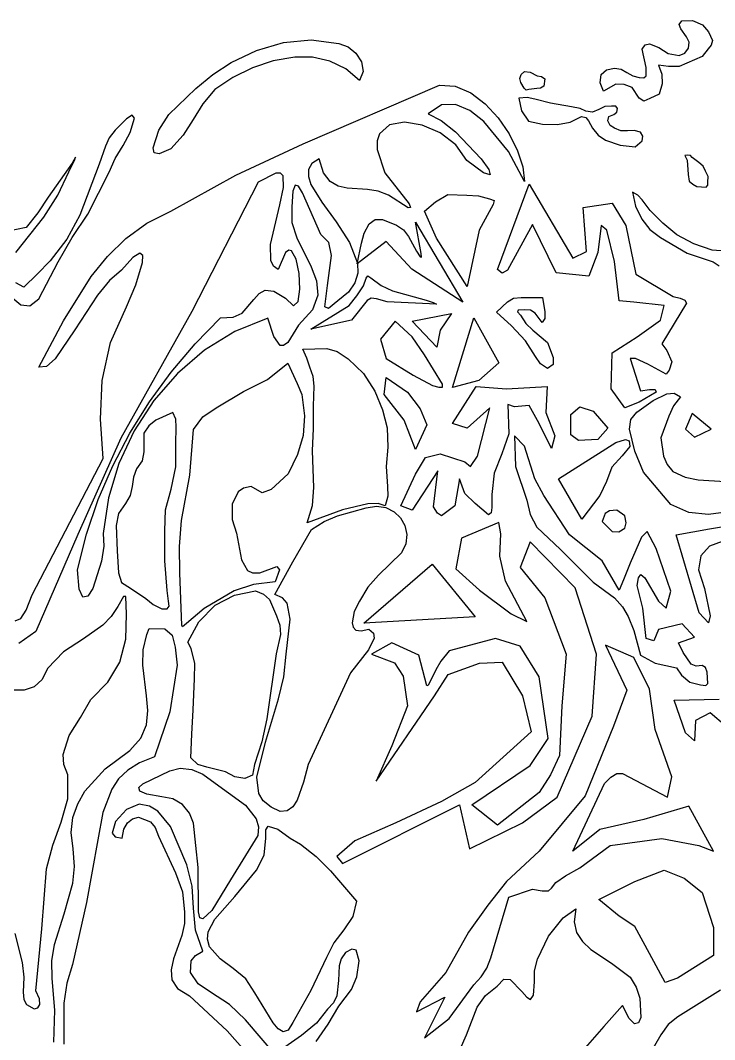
# Model space of a CAD drawing. Extents: x 0 to 159, y 0 to 205.
# Drawn here: x 81.4 to 122.2, y 43.5 to 103.4 of the extents above; entities that cross this region are included whole.
import ezdxf

# ---------------------------------------------------------------- set-up
doc = ezdxf.new("R2010")
doc.units = 0

msp = doc.modelspace()

# ---------------------------------------------------------------- linework, layer by layer
at = {"layer": 'Layer 1'}
for p, q in [((120.110449, 103.177451), (120.25603, 103.39041)), ((120.19863, 102.934967), (120.110449, 103.177451)), ((120.25603, 103.39041), (120.88902, 103.424653)), ((120.88902, 103.424653), (121.48004, 103.15747)), ((121.48004, 103.15747), (121.839946, 102.742924)), ((120.53897, 102.46181), (120.19863, 102.934967)), ((121.839946, 102.742924), (122.06768, 102.24533)), ((95.242814, 101.652185), (96.823023, 102.119501)), ((96.823023, 102.119501), (98.451632, 102.282897)), ((98.451632, 102.282897), (100.08023, 102.07385)), ((100.08023, 102.07385), (100.629986, 101.863802)), ((117.91991, 101.72711), (118.105468, 101.978124)), ((118.105468, 101.978124), (118.368349, 102.053641)), ((118.368349, 102.053641), (118.91734, 101.82521)), ((120.689359, 102.138866), (120.53897, 102.46181)), ((120.64592, 101.786746), (120.689359, 102.138866)), ((121.994917, 101.971418), (121.811096, 101.748585)), ((122.06768, 102.24533), (121.994917, 101.971418)), ((93.75942, 100.94947), (95.242814, 101.652185)), ((100.629986, 101.863802), (101.095964, 101.489301)), ((101.095964, 101.489301), (101.41251, 100.991967)), ((118.16139, 100.65182), (117.91991, 101.72711)), ((118.91734, 101.82521), (119.4603, 101.469234)), ((119.4603, 101.469234), (120.10979, 101.36498)), ((120.10979, 101.36498), (120.441711, 101.497951)), ((120.441711, 101.497951), (120.64592, 101.786746)), ((121.811096, 101.748585), (121.4485, 101.29243)), ((92.675175, 100.235791), (93.75942, 100.94947)), ((96.22595, 101.049942), (95.009814, 100.640729)), ((97.48951, 101.2705), (96.22595, 101.049942)), ((98.540581, 101.261687), (97.48951, 101.2705)), ((99.56563, 101.028108), (98.540581, 101.261687)), ((100.505742, 100.568475), (99.56563, 101.028108)), ((101.41251, 100.991967), (101.51397, 100.41342)), ((119.481003, 100.70606), (118.88855, 100.79526)), ((118.88855, 100.79526), (119.077544, 100.258209)), ((120.10554, 100.71706), (119.481003, 100.70606)), ((121.4485, 101.29243), (120.10554, 100.71706)), ((91.66899, 99.41142), (92.675175, 100.235791)), ((95.009814, 100.640729), (93.858498, 100.069018)), ((101.302, 99.8815), (100.505742, 100.568475)), ((101.51397, 100.41342), (101.302, 99.88149)), ((110.72827, 100.006345), (110.82083, 100.24276)), ((110.82083, 100.24276), (111, 100.422)), ((111, 100.422), (111.3363, 100.3787)), ((111.3363, 100.3787), (111.7537, 100.1672)), ((111.7537, 100.1672), (112.002071, 100.117297)), ((112.002071, 100.117297), (112.20443, 99.98488)), ((115.451559, 99.74615), (115.51308, 100.23325)), ((115.51308, 100.23325), (115.839566, 100.508194)), ((115.839566, 100.508194), (116.31009, 100.61048)), ((116.31009, 100.61048), (116.687867, 100.554914)), ((116.687867, 100.554914), (117.032498, 100.364749)), ((117.032498, 100.364749), (117.375212, 100.163406)), ((117.375212, 100.163406), (117.74724, 100.07431)), ((118.02017, 100.046629), (118.159939, 100.17216)), ((118.159939, 100.17216), (118.16139, 100.65182)), ((119.077544, 100.258209), (119.10153, 99.69073)), ((93.858498, 100.069018), (92.7894, 99.36097)), ((97.986986, 96.16629), (106.00229, 99.62269)), ((101.302, 99.88149), (101.302, 99.8815)), ((106.00229, 99.62269), (106.93657, 99.556253)), ((106.93657, 99.556253), (107.845275, 99.164903)), ((110.79783, 99.76276), (110.72827, 100.006345)), ((110.98699, 99.42927), (110.79783, 99.76276)), ((112.13623, 99.56605), (111.957937, 99.431955)), ((112.20443, 99.98488), (112.13623, 99.56605)), ((115.66, 99.2637), (115.451559, 99.74615)), ((116.38484, 99.66484), (115.66, 99.26367)), ((116.874163, 99.658497), (116.38484, 99.66484)), ((117.33929, 99.46926), (116.874163, 99.658497)), ((117.74724, 100.07431), (118.02017, 100.046629)), ((119.10153, 99.69073), (118.936084, 99.09499)), ((90.093053, 97.88463), (91.66899, 99.41142)), ((92.7894, 99.36097), (92.09085, 98.525823)), ((107.845275, 99.164903), (108.697088, 98.519269)), ((111.098805, 99.330245), (110.98699, 99.42927)), ((111.26747, 99.36817), (111.098805, 99.330245)), ((111.73013, 99.41357), (111.26747, 99.36817)), ((111.957937, 99.431955), (111.73013, 99.41357)), ((115.66, 99.26367), (115.66, 99.2637)), ((117.759704, 98.853909), (117.33929, 99.46926)), ((118.936084, 99.09499), (118.37736, 98.82565)), ((92.09085, 98.525823), (91.510226, 97.598441)), ((106.126372, 98.449567), (105.34922, 97.93522)), ((106.952683, 98.481876), (106.126372, 98.449567)), ((107.793579, 98.128501), (106.952683, 98.481876)), ((108.697088, 98.519269), (109.460695, 97.689978)), ((110.682, 98.8504), (110.82672, 98.113019)), ((110.68202, 98.8504), (110.682, 98.8504)), ((111.159372, 98.893263), (110.68202, 98.8504)), ((111.617631, 98.7837), (111.159372, 98.893263)), ((112.53999, 98.55236), (111.617631, 98.7837)), ((113.76276, 98.34931), (112.53999, 98.55236)), ((114.278397, 98.250107), (113.76276, 98.34931)), ((115.733005, 98.356747), (115.372251, 98.183845)), ((116.13028, 98.37088), (115.733005, 98.356747)), ((116.372769, 98.38157), (116.13028, 98.37088)), ((116.475201, 98.23548), (116.372769, 98.38157)), ((118.02699, 98.682889), (117.759704, 98.853909)), ((118.37736, 98.82565), (118.02699, 98.682889)), ((87.938434, 97.859101), (87.603074, 97.632127)), ((88.07354, 97.68037), (87.938434, 97.859101)), ((89.502575, 96.971436), (90.093053, 97.88463)), ((105.34922, 97.93522), (106.096735, 97.536184)), ((108.614485, 97.485797), (107.793579, 98.128501)), ((110.82672, 98.113019), (111.23709, 97.50169)), ((113.687846, 97.441068), (114.37001, 97.76277)), ((114.62026, 98.08756), (114.278397, 98.250107)), ((114.37001, 97.76277), (114.616025, 97.704387)), ((114.616025, 97.704387), (114.76491, 97.524835)), ((115.013007, 98.03363), (114.62026, 98.08756)), ((115.372251, 98.183845), (115.013007, 98.03363)), ((115.915473, 97.520592), (115.970305, 97.777178)), ((115.970305, 97.777178), (116.25559, 97.8872)), ((116.25559, 97.8872), (116.436501, 98.03617)), ((116.436501, 98.03617), (116.475201, 98.23548)), ((87.603074, 97.632127), (86.93403, 96.96503)), ((87.819095, 96.834503), (88.07354, 97.68037)), ((91.510226, 97.598441), (90.92182, 96.678052)), ((103.060939, 97.276502), (102.474064, 96.7545)), ((103.951125, 97.434398), (103.060939, 97.276502)), ((104.99811, 97.266357), (103.951125, 97.434398)), ((106.055381, 96.810551), (104.99811, 97.266357)), ((106.096735, 97.536184), (106.940529, 96.864213)), ((110.058037, 95.717822), (108.614485, 97.485797)), ((109.460695, 97.689978), (110.10478, 96.747656)), ((111.23709, 97.50169), (112.075535, 97.327699)), ((112.075535, 97.327699), (112.94371, 97.30187)), ((112.94371, 97.30187), (113.687846, 97.441068)), ((114.76491, 97.524835), (115.00714, 97.08629)), ((116.043899, 97.245306), (115.915473, 97.520592)), ((116.30839, 97.07918), (116.043899, 97.245306)), ((86.58618, 96.526124), (86.361592, 96.021635)), ((86.93403, 96.96503), (86.58618, 96.526124)), ((87.396563, 96.064539), (87.819095, 96.834503)), ((89.16876, 95.92908), (89.502575, 96.971436)), ((90.92182, 96.678052), (90.19992, 95.86388)), ((102.474064, 96.7545), (102.340152, 96.345031)), ((106.976429, 96.105149), (106.055381, 96.810551)), ((106.940529, 96.864213), (108.459066, 95.27915)), ((110.10478, 96.747656), (110.598028, 95.762933)), ((115.00714, 97.08629), (115.334223, 96.665746)), ((115.334223, 96.665746), (115.77148, 96.37253)), ((116.665155, 96.920939), (116.30839, 97.07918)), ((117.057195, 96.923596), (116.665155, 96.920939)), ((117.456247, 96.94658), (117.057195, 96.923596)), ((117.83405, 96.84932), (117.456247, 96.94658)), ((117.971459, 96.615462), (117.83405, 96.84932)), ((117.928578, 96.348896), (117.971459, 96.615462)), ((86.361592, 96.021635), (85.99929, 94.96319)), ((86.938491, 95.308973), (87.396563, 96.064539)), ((89.224262, 95.627984), (89.16876, 95.92908)), ((94.032848, 94.320351), (97.986986, 96.16629)), ((102.340152, 96.345031), (102.33701, 95.830223)), ((107.61474, 95.18832), (106.976429, 96.105149)), ((115.77148, 96.37253), (116.627293, 96.096206)), ((116.627293, 96.096206), (117.51654, 95.99605)), ((117.51654, 95.99605), (117.928578, 96.348896)), ((84.606919, 95.374088), (84.40222, 95.03015)), ((84.55955, 95.249231), (84.606919, 95.374088)), ((86.57743, 94.5063), (86.938491, 95.308973)), ((89.527676, 95.5714), (89.224262, 95.627984)), ((90.19992, 95.86388), (89.527676, 95.5714)), ((102.33701, 95.830223), (102.79629, 94.4655)), ((111.00675, 93.94879), (110.058037, 95.717822)), ((110.598028, 95.762933), (110.909123, 94.806435)), ((120.61592, 95.49065), (120.44766, 95.47655)), ((120.44766, 95.47655), (120.582, 95.2078)), ((120.780065, 95.482565), (120.61592, 95.49065)), ((120.87884, 95.36222), (120.780065, 95.482565)), ((121.26975, 95.07626), (120.87884, 95.36222)), ((84.40222, 95.03015), (82.99306, 93.02233)), ((84.20886, 94.51147), (84.55955, 95.249231)), ((85.99929, 94.96319), (84.860901, 91.960916)), ((98.501843, 94.999614), (98.305161, 94.646807)), ((98.92265, 95.28874), (98.501843, 94.999614)), ((99.194055, 94.464784), (98.92265, 95.28874)), ((108.597175, 94.465064), (107.61474, 95.18832)), ((108.459066, 95.27915), (108.904867, 94.654899)), ((110.909123, 94.806435), (111.00675, 93.94879)), ((120.582, 95.2078), (120.641, 94.357)), ((121.512036, 94.84959), (121.26975, 95.07626)), ((121.66139, 94.54873), (121.512036, 94.84959)), ((83.555326, 93.137604), (84.20886, 94.51147)), ((85.32632, 92.02617), (86.57743, 94.5063)), ((90.21289, 92.20187), (94.032848, 94.320351)), ((96.372079, 94.447604), (95.35173, 93.90627)), ((96.654245, 94.442396), (96.372079, 94.447604)), ((96.811962, 94.283851), (96.654245, 94.442396)), ((96.836719, 93.598494), (96.811962, 94.283851)), ((98.305161, 94.646807), (98.298568, 94.237304)), ((98.298568, 94.237304), (98.448027, 93.778088)), ((99.572679, 93.950386), (99.194055, 94.464784)), ((102.79629, 94.4655), (104.218039, 92.631264)), ((108.98906, 94.335397), (108.597175, 94.465064)), ((108.904867, 94.654899), (108.98906, 94.335397)), ((120.641, 94.357), (120.6848, 93.97529)), ((121.80557, 94.2483), (121.66139, 94.54873)), ((121.79367, 93.90249), (121.80557, 94.2483)), ((95.35173, 93.90627), (91.446101, 86.303049)), ((96.611695, 92.575016), (96.836719, 93.598494)), ((97.513573, 93.738164), (97.375781, 93.377267)), ((97.712607, 93.666485), (97.513573, 93.738164)), ((97.956007, 93.276991), (97.712607, 93.666485)), ((98.448027, 93.778088), (99.078956, 92.738446)), ((100.03907, 93.670301), (99.572679, 93.950386)), ((100.573776, 93.549288), (100.03907, 93.670301)), ((101.770333, 93.483503), (100.573776, 93.549288)), ((109.426, 88.7752), (111.27809, 93.80228)), ((111.27809, 93.80228), (113.85777, 89.43666)), ((120.6848, 93.97529), (120.90905, 93.8002)), ((120.90905, 93.8002), (121.15324, 93.66173)), ((121.15324, 93.66173), (121.68866, 93.62493)), ((121.68866, 93.62493), (121.785186, 93.735968)), ((121.785186, 93.735968), (121.79367, 93.90249)), ((82.99306, 93.02233), (82.38413, 92.112749)), ((82.73191, 91.85835), (83.555326, 93.137604)), ((97.375781, 93.377267), (97.31611, 92.46903)), ((99.03572, 90.83611), (97.956007, 93.276991)), ((102.393281, 93.388247), (101.770333, 93.483503)), ((103.00674, 93.15109), (102.393281, 93.388247)), ((104.167239, 92.392686), (103.00674, 93.15109)), ((105.782437, 92.75519), (106.50656, 93.19031)), ((106.50656, 93.19031), (107.619, 93.14631)), ((107.619, 93.14631), (108.292715, 93.098821)), ((108.292715, 93.098821), (108.9427, 92.9377)), ((108.9427, 92.9377), (109.221866, 92.83063)), ((117.359, 93.3248), (117.537563, 92.505306)), ((117.675068, 93.151382), (117.359, 93.3248)), ((117.359, 93.3248), (117.359, 93.3248)), ((117.929155, 92.868373), (117.675068, 93.151382)), ((96.073673, 90.247628), (96.611695, 92.575016)), ((97.31611, 92.46903), (97.32937, 91.537548)), ((99.078956, 92.738446), (99.925654, 91.583745)), ((104.303136, 92.412881), (104.167239, 92.392686)), ((104.218039, 92.631264), (104.303136, 92.412881)), ((105.12646, 92.21477), (105.782437, 92.75519)), ((109.17362, 92.60584), (108.34839, 91.08809)), ((109.221866, 92.83063), (109.17362, 92.60584)), ((114.45309, 92.41322), (116.17288, 92.6778)), ((114.65152, 89.83353), (114.45309, 92.41322)), ((116.17288, 92.6778), (116.96663, 91.35489)), ((117.537563, 92.505306), (117.91018, 91.73766)), ((118.39533, 92.25413), (117.929155, 92.868373)), ((81.09551, 89.78468), (82.73191, 91.85835)), ((82.38413, 92.112749), (81.70272, 91.24948)), ((84.860901, 91.960916), (84.095164, 90.555936)), ((84.391707, 90.663559), (85.32632, 92.02617)), ((88.795, 91.495931), (90.21289, 92.20187)), ((101.87279, 91.45459), (102.232455, 91.712935)), ((102.232455, 91.712935), (102.652531, 91.706655)), ((102.652531, 91.706655), (103.48853, 91.37699)), ((105.82598, 90.62493), (105.12646, 92.21477)), ((117.91018, 91.73766), (118.384469, 91.120265)), ((119.147357, 91.509486), (118.39533, 92.25413)), ((81.70272, 91.24948), (80.551627, 91.007289)), ((87.559066, 90.600865), (88.795, 91.495931)), ((97.32937, 91.537548), (97.611988, 90.646916)), ((99.925654, 91.583745), (100.71583, 90.369851)), ((101.585715, 90.91032), (101.87279, 91.45459)), ((103.48853, 91.37699), (103.896086, 91.104325)), ((103.896086, 91.104325), (104.177376, 90.716991)), ((104.92849, 89.7181), (104.59657, 91.55333)), ((104.59657, 91.55333), (107.37469, 86.85698)), ((111.47647, 91.42113), (110.01485, 88.72634)), ((112.86554, 88.57686), (111.47647, 91.42113)), ((115.51137, 91.35499), (115.31293, 89.76749)), ((115.8421, 91.0904), (115.51137, 91.35499)), ((116.96663, 91.35489), (117.56194, 88.51062)), ((118.384469, 91.120265), (119.00965, 90.66466)), ((119.97416, 90.80544), (119.147357, 91.509486)), ((84.095164, 90.555936), (83.11454, 89.28928)), ((83.58128, 89.22051), (84.391707, 90.663559)), ((86.477963, 89.548386), (87.559066, 90.600865)), ((97.611988, 90.646916), (98.467097, 88.941296)), ((99.498908, 90.356674), (99.03572, 90.83611)), ((101.415977, 90.318304), (101.585715, 90.91032)), ((104.177376, 90.716991), (104.64624, 89.85723)), ((107.64, 87.783), (105.82598, 90.62493)), ((108.34839, 91.08809), (107.64, 87.78303)), ((116.30512, 89.23832), (115.8421, 91.0904)), ((119.00965, 90.66466), (120.58343, 89.742)), ((120.973526, 90.27559), (119.97416, 90.80544)), ((96.091362, 89.310684), (96.073673, 90.247628)), ((97.137832, 89.918237), (96.947579, 89.767036)), ((97.309167, 89.882513), (97.137832, 89.918237)), ((99.645929, 89.60693), (99.498908, 90.356674)), ((100.71583, 90.369851), (101.177191, 89.152627)), ((102.87677, 90.42886), (101.157, 89.10594)), ((101.157, 89.1059), (101.415977, 90.318304)), ((104.38865, 88.79098), (102.87677, 90.42886)), ((122.04481, 89.90312), (120.973526, 90.27559)), ((85.524564, 88.370211), (86.477963, 89.548386)), ((87.977882, 89.475021), (87.29953, 88.74517)), ((88.379827, 89.727838), (87.977882, 89.475021)), ((88.551903, 89.599328), (88.379827, 89.727838)), ((88.54065, 89.185199), (88.551903, 89.599328)), ((96.244218, 88.979173), (96.091362, 89.310684)), ((96.947579, 89.767036), (96.52064, 88.76955)), ((97.584763, 89.384603), (97.309167, 89.882513)), ((97.753722, 88.541929), (97.584763, 89.384603)), ((99.429735, 87.832204), (99.645929, 89.60693)), ((104.64624, 89.85723), (104.864945, 89.525217)), ((104.864945, 89.525217), (104.946944, 89.502172)), ((104.946944, 89.502172), (104.92849, 89.7181)), ((113.85777, 89.43666), (114.65152, 89.83353)), ((115.31293, 89.76749), (114.78377, 88.37842)), ((120.58343, 89.742), (122.11303, 89.23462)), ((122.82853, 89.844956), (122.04481, 89.90312)), ((83.11454, 89.28928), (82.343035, 88.49653)), ((82.43736, 87.05519), (83.58128, 89.22051)), ((87.29953, 88.74517), (86.591901, 88.126512)), ((88.154311, 87.882912), (88.54065, 89.185199)), ((96.52064, 88.76955), (96.244218, 88.979173)), ((98.467097, 88.941296), (98.780489, 88.102858)), ((101.157, 89.10594), (101.157, 89.1059)), ((101.177191, 89.152627), (101.199475, 88.560225)), ((107.37469, 86.85698), (104.38865, 88.79098)), ((109.69707, 88.563935), (109.426, 88.77524)), ((109.426, 88.77524), (109.426, 88.7752)), ((110.01485, 88.72634), (109.69707, 88.563935)), ((116.5697, 86.92322), (116.30512, 89.23832)), ((122.11303, 89.23462), (122.462127, 88.997183)), ((82.343035, 88.49653), (81.5538, 87.73363)), ((83.892374, 85.763637), (85.524564, 88.370211)), ((86.591901, 88.126512), (85.894431, 87.25912)), ((97.795404, 87.623112), (97.753722, 88.541929)), ((101.199475, 88.560225), (101.037445, 87.987939)), ((101.542, 87.8121), (101.685912, 88.274504)), ((101.685912, 88.274504), (101.790591, 88.404169)), ((101.790591, 88.404169), (101.97603, 88.28327)), ((101.97603, 88.28327), (102.577399, 87.836129)), ((114.78377, 88.37842), (112.86554, 88.57686)), ((117.56194, 88.51062), (119.74475, 87.1877)), ((81.5538, 87.73363), (81.095773, 87.999855)), ((87.59312, 86.58664), (88.154311, 87.882912)), ((95.392012, 87.370538), (95.757853, 87.567449)), ((95.757853, 87.567449), (96.254504, 87.5083)), ((96.254504, 87.5083), (96.95036, 87.09603)), ((97.689166, 86.896775), (97.795404, 87.623112)), ((98.780489, 88.102858), (98.845038, 87.258366)), ((99.263679, 86.583316), (99.429735, 87.832204)), ((101.037445, 87.987939), (100.657066, 87.442753)), ((101.14994, 87.21751), (101.542, 87.8121)), ((102.577399, 87.836129), (103.23735, 87.51978)), ((103.23735, 87.51978), (105.21527, 86.98096)), ((107.64, 87.78303), (107.64, 87.783)), ((80.913232, 87.095956), (81.380157, 86.703836)), ((81.914999, 86.635831), (82.43736, 87.05519)), ((85.894431, 87.25912), (84.56729, 85.221241)), ((94.395392, 86.214047), (95.088585, 87.014628)), ((95.088585, 87.014628), (95.392012, 87.370538)), ((96.95036, 87.09603), (97.414366, 86.63154)), ((98.845038, 87.258366), (98.531195, 86.396095)), ((100.0243, 86.93165), (99.473371, 86.490869)), ((100.657066, 87.442753), (100.0243, 86.93165)), ((100.69446, 86.65856), (101.14994, 87.21751)), ((101.7528, 86.95623), (100.82675, 85.79867)), ((101.992743, 87.089831), (101.7528, 86.95623)), ((102.294432, 87.044636), (101.992743, 87.089831)), ((102.92446, 86.87703), (102.294432, 87.044636)), ((105.21527, 86.98096), (105.631597, 86.832977)), ((110.001324, 86.869029), (110.364379, 87.089946)), ((110.364379, 87.089946), (110.80308, 87.1216)), ((110.80308, 87.1216), (112.07198, 87.1216)), ((112.07198, 87.1216), (112.197495, 86.288844)), ((117.4296, 86.85702), (116.5697, 86.92322)), ((119.74475, 87.1877), (120.166431, 87.088481)), ((120.166431, 87.088481), (120.442384, 86.964456)), ((120.442384, 86.964456), (120.5385, 86.79082)), ((81.380157, 86.703836), (81.914999, 86.635831)), ((86.652329, 84.473195), (87.59312, 86.58664)), ((97.414366, 86.63154), (97.689166, 86.896775)), ((98.531195, 86.396095), (97.70941, 85.50432)), ((98.4455, 85.2695), (100.69446, 86.65856)), ((99.473371, 86.490869), (99.263679, 86.583316)), ((105.82855, 86.72902), (102.92446, 86.87703)), ((105.631597, 86.832977), (105.82855, 86.72902)), ((109.36, 86.2617), (110.001324, 86.869029)), ((110.626706, 86.380197), (110.594543, 86.289399)), ((111.02446, 86.39401), (110.626706, 86.380197)), ((111.367787, 86.377977), (111.02446, 86.39401)), ((111.63664, 86.198889), (111.367787, 86.377977)), ((119.21554, 86.65858), (117.4296, 86.85702)), ((119.0171, 85.79869), (119.21554, 86.65858)), ((120.5385, 86.79082), (119.0833, 84.40957)), ((82.44549, 83.03487), (83.892374, 85.763637)), ((91.446101, 86.303049), (87.2562, 78.85507)), ((91.627732, 84.396235), (93.13111, 85.94219)), ((93.13111, 85.94219), (93.868835, 85.963498)), ((93.868835, 85.963498), (94.395392, 86.214047)), ((95.91511, 85.91804), (93.97219, 85.129481)), ((96.270854, 84.843129), (95.91511, 85.91804)), ((100.82675, 85.79867), (98.4455, 85.26951)), ((103.406, 85.7325), (102.5461, 84.67417)), ((104.39818, 84.80642), (103.406, 85.7325)), ((104.399, 85.7325), (106.71411, 86.19552)), ((105.85421, 84.21114), (104.399, 85.7325)), ((106.71411, 86.19552), (106.05265, 85.20333)), ((106.78, 81.8299), (108.03677, 85.93094)), ((108.03677, 85.93094), (109.49198, 83.28511)), ((110.250766, 85.458404), (109.35987, 86.2617)), ((109.35987, 86.2617), (109.36, 86.2617)), ((110.594543, 86.289399), (110.7755, 86.08851)), ((110.7755, 86.08851), (111.088579, 85.60289)), ((112.04428, 85.64922), (111.63664, 86.198889)), ((112.210428, 85.896277), (112.04428, 85.64922)), ((112.197495, 86.288844), (112.210428, 85.896277)), ((117.62804, 84.8065), (119.0171, 85.79869)), ((84.56729, 85.221241), (83.392759, 83.517752)), ((93.97219, 85.129481), (92.188445, 84.032092)), ((97.70941, 85.50432), (97.078091, 84.485932)), ((98.4455, 85.26951), (98.4455, 85.2695)), ((106.05265, 85.20333), (105.85421, 84.21114)), ((111.06619, 84.58508), (110.250766, 85.458404)), ((111.088579, 85.60289), (111.49187, 85.206636)), ((111.49187, 85.206636), (112.36139, 84.48533)), ((96.628544, 84.315648), (96.270854, 84.843129)), ((102.5461, 84.67417), (102.87683, 83.54969)), ((105.12579, 83.74809), (104.39818, 84.80642)), ((111.653893, 83.66678), (111.06619, 84.58508)), ((116.17283, 83.88046), (117.62804, 84.8065)), ((86.170069, 82.255619), (86.652329, 84.473195)), ((90.231023, 82.742534), (91.627732, 84.396235)), ((92.188445, 84.032092), (90.588818, 82.666789)), ((96.836216, 84.304173), (96.628544, 84.315648)), ((97.078091, 84.485932), (96.836216, 84.304173)), ((97.9783, 84.086), (99.384223, 84.130117)), ((98.201334, 83.569609), (97.9783, 84.086)), ((97.9783, 84.086), (97.9783, 84.086)), ((99.384223, 84.130117), (99.990351, 83.959581)), ((99.990351, 83.959581), (100.6422, 83.52664)), ((112.36139, 84.48533), (112.684581, 83.599423)), ((119.0833, 84.40957), (119.380955, 84.004429)), ((119.380955, 84.004429), (119.67861, 83.35124)), ((83.392759, 83.517752), (82.886051, 83.068347)), ((98.37174, 83.03974), (98.201334, 83.569609)), ((100.6422, 83.52664), (101.541296, 82.656607)), ((102.87683, 83.54969), (104.46433, 82.5575)), ((106.18412, 82.02829), (105.12579, 83.74809)), ((111.944458, 83.222533), (111.653893, 83.66678)), ((112.684581, 83.599423), (112.695241, 83.182217)), ((116.10673, 81.76379), (116.17283, 83.88046)), ((117.534037, 83.544513), (117.23121, 83.54968)), ((117.23121, 83.54968), (117.82652, 81.63145)), ((118.264742, 83.210684), (117.534037, 83.544513)), ((119.67861, 83.35124), (119.513245, 82.863416)), ((82.886051, 83.068347), (82.44549, 83.03487)), ((88.952062, 80.990974), (90.231023, 82.742534)), ((95.889351, 82.29915), (97.0895, 83.27228)), ((97.0895, 83.27228), (97.64122, 82.07465)), ((98.577783, 82.489589), (98.37174, 83.03974)), ((109.49198, 83.28511), (108.31671, 82.24282)), ((112.36839, 82.95341), (111.944458, 83.222533)), ((112.695241, 83.182217), (112.36839, 82.95341)), ((119.34788, 82.62364), (118.264742, 83.210684)), ((119.513245, 82.863416), (119.34788, 82.62364)), ((86.059454, 79.974538), (86.170069, 82.255619)), ((90.588818, 82.666789), (89.198252, 81.074489)), ((94.48749, 81.59878), (95.889351, 82.29915)), ((98.64371, 81.913911), (98.577783, 82.489589)), ((101.541296, 82.656607), (102.207396, 81.617313)), ((102.74471, 81.43302), (102.877, 82.4252)), ((102.877, 82.4252), (104.13377, 81.56531)), ((104.46433, 82.5575), (105.58881, 81.96219)), ((108.31671, 82.24282), (106.78, 81.8299)), ((92.863131, 80.631174), (94.48749, 81.59878)), ((97.64122, 82.07465), (97.9024, 81.4199)), ((98.60386, 80.74408), (98.64371, 81.913911)), ((102.207396, 81.617313), (102.663551, 80.517054)), ((104.13377, 81.56531), (104.86138, 80.57312)), ((105.58881, 81.96219), (105.96088, 81.846429)), ((105.96088, 81.846429), (106.17482, 81.850549)), ((106.17482, 81.850549), (106.18412, 82.02829)), ((106.77971, 79.71325), (108.16877, 81.89606)), ((108.16877, 81.89606), (109.95471, 81.76377)), ((109.95471, 81.76377), (112.33596, 81.89606)), ((112.33596, 81.89606), (112.26986, 80.37471)), ((116.90048, 80.63931), (116.10673, 81.76379)), ((118.75257, 81.56535), (117.75211, 80.978306)), ((117.82652, 81.63145), (118.363956, 81.722405)), ((118.363956, 81.722405), (118.691587, 81.715184)), ((118.691587, 81.715184), (118.75257, 81.56535)), ((87.801926, 79.151441), (88.952062, 80.990974)), ((89.198252, 81.074489), (88.041691, 79.296107)), ((97.9024, 81.4199), (98.068164, 80.160452)), ((103.93534, 79.91166), (102.74471, 81.43302)), ((117.75211, 80.978306), (116.90048, 80.63931)), ((117.620379, 80.387587), (118.56703, 81.06435)), ((118.56703, 81.06435), (119.378107, 81.457361)), ((119.378107, 81.457361), (119.811646, 81.498945)), ((120.176, 81.2955), (119.775742, 80.758538)), ((119.811646, 81.498945), (120.17603, 81.2955)), ((120.17603, 81.2955), (120.176, 81.2955)), ((90.31828, 80.35658), (89.330779, 79.922758)), ((90.499425, 79.972962), (90.31828, 80.35658)), ((92.095736, 80.102545), (92.863131, 80.631174)), ((98.594786, 79.427226), (98.60386, 80.74408)), ((102.663551, 80.517054), (102.93281, 79.46413)), ((104.86138, 80.57312), (105.25825, 79.64708)), ((108.96252, 80.63929), (107.63961, 79.44867)), ((108.23492, 77.79502), (108.96252, 80.63929)), ((110.41778, 80.70548), (110.02091, 80.83777)), ((110.02091, 80.83777), (110.08701, 79.11798)), ((111.27768, 80.77158), (110.41778, 80.70548)), ((111.87299, 79.71325), (111.27768, 80.77158)), ((112.26986, 80.37471), (112.79903, 78.98565)), ((113.725, 80.2424), (114.25417, 80.70542)), ((114.25417, 80.70542), (115.04792, 80.44083)), ((115.04792, 80.44083), (115.90782, 79.44865)), ((117.270711, 79.958157), (117.620379, 80.387587)), ((119.775742, 80.758538), (119.505894, 80.14216)), ((86.2336, 77.67058), (86.059454, 79.974538)), ((89.330779, 79.922758), (88.909632, 79.582273)), ((90.512552, 79.499658), (90.499425, 79.972962)), ((91.53602, 79.36509), (92.095736, 80.102545)), ((98.068164, 80.160452), (97.979435, 79.01415)), ((104.59679, 78.19187), (103.93534, 79.91166)), ((113.725, 79.0518), (113.725, 80.2424)), ((117.18525, 79.38954), (117.270711, 79.958157)), ((119.505894, 80.14216), (119.03015, 78.87767)), ((120.869, 80.3085), (120.47213, 79.38246)), ((121.99348, 79.38246), (120.869, 80.3085)), ((86.791692, 77.23382), (87.801926, 79.151441)), ((88.041691, 79.296107), (87.144078, 77.372561)), ((88.61642, 79.15184), (88.615063, 78.044033)), ((88.909632, 79.582273), (88.61642, 79.15184)), ((90.4909, 78.52356), (90.512552, 79.499658)), ((91.328762, 76.673803), (91.53602, 79.36509)), ((98.54156, 78.11359), (98.594786, 79.427226)), ((102.93281, 79.46413), (102.975954, 78.33229)), ((105.25825, 79.64708), (104.59679, 78.19187)), ((107.63961, 79.44867), (106.77971, 79.71325)), ((110.08701, 79.11798), (109.681867, 77.935623)), ((112.60059, 78.25804), (111.87299, 79.71325)), ((115.90782, 79.44865), (115.3125, 78.78719)), ((117.498508, 78.090094), (117.18525, 79.38954)), ((120.47213, 79.38246), (121.00129, 78.91944)), ((121.00129, 78.91944), (121.99348, 79.38246)), ((87.2562, 78.85507), (84.72525, 73.182569)), ((90.493446, 77.168827), (90.4909, 78.52356)), ((97.979435, 79.01415), (97.655176, 77.903217)), ((110.418, 78.9856), (110.4841, 77.19966)), ((111.01326, 78.39019), (110.418, 78.9856)), ((112.79903, 78.98565), (112.60059, 78.25804)), ((112.998, 76.4721), (116.38342, 78.59313)), ((114.18802, 78.72109), (113.725, 79.0518)), ((115.3125, 78.78719), (114.18802, 78.72109)), ((116.38342, 78.59313), (116.954199, 78.778851)), ((116.954199, 78.778851), (117.161739, 78.692112)), ((117.161739, 78.692112), (117.20898, 78.36326)), ((119.03015, 78.87767), (119.186569, 77.804278)), ((88.615063, 78.044033), (88.525759, 77.520008)), ((98.611103, 75.962976), (98.54156, 78.11359)), ((102.975954, 78.33229), (102.86411, 77.19316)), ((105.19221, 77.72887), (106.05211, 77.92731)), ((106.05211, 77.92731), (107.50731, 77.46429)), ((109.681867, 77.935623), (109.22712, 76.80287)), ((111.60858, 76.47196), (111.01326, 78.39019)), ((117.20898, 78.36326), (116.75271, 77.81568)), ((118.01119, 76.85604), (117.498508, 78.090094)), ((82.04063, 69.63828), (86.2336, 77.67058)), ((87.144078, 77.372561), (86.530357, 75.344767)), ((88.525759, 77.520008), (88.19267, 77.0539)), ((97.655176, 77.903217), (97.11435, 76.74988)), ((104.5969, 76.73669), (105.19221, 77.72887)), ((107.50731, 77.46429), (107.83804, 77.19971)), ((107.83804, 77.19971), (108.23492, 77.79502)), ((116.75271, 77.81568), (116.15294, 77.15075)), ((119.186569, 77.804278), (119.398707, 77.307395)), ((85.932436, 75.247998), (86.791692, 77.23382)), ((88.19267, 77.0539), (88.002175, 76.556199)), ((90.23176, 75.85077), (90.493446, 77.168827)), ((97.11435, 76.74988), (96.111151, 75.837318)), ((102.86411, 77.19316), (102.94193, 76.017281)), ((103.737, 74.8846), (104.5969, 76.73669)), ((105.91982, 76.93516), (104.39847, 74.62006)), ((105.65524, 74.8185), (105.91982, 76.93516)), ((109.22712, 76.80287), (109.09482, 75.5461)), ((110.4841, 77.19966), (111.14556, 75.21528)), ((116.15294, 77.15075), (115.826785, 76.299297)), ((119.61528, 74.94728), (118.01119, 76.85604)), ((119.398707, 77.307395), (119.7412, 76.89683)), ((119.7412, 76.89683), (120.449279, 76.55433)), ((88.002175, 76.556199), (87.922586, 76.018479)), ((90.83673, 74.01721), (91.328762, 76.673803)), ((107.1766, 76.47214), (106.91201, 74.88464)), ((107.50732, 75.61225), (107.1766, 76.47214)), ((112.13774, 75.47978), (111.60858, 76.47196)), ((114.38706, 74.09087), (112.998, 76.4721)), ((112.998, 76.4721), (112.998, 76.4721)), ((115.826785, 76.299297), (115.43715, 75.47984)), ((120.449279, 76.55433), (121.218798, 76.396973)), ((121.218798, 76.396973), (122.80288, 76.31239)), ((87.922586, 76.018479), (87.813397, 75.491009)), ((89.887254, 74.648269), (90.23176, 75.85077)), ((94.157923, 75.701926), (93.813946, 74.974091)), ((94.486941, 75.923103), (94.157923, 75.701926)), ((94.93588, 76.00702), (94.486941, 75.923103)), ((95.573774, 75.645482), (94.93588, 76.00702)), ((96.111151, 75.837318), (95.573774, 75.645482)), ((98.538548, 74.898817), (98.611103, 75.962976)), ((102.94193, 76.017281), (102.969624, 75.449541)), ((108.102634, 75.008653), (107.50732, 75.61225)), ((109.09482, 75.5461), (109.094804, 74.777157)), ((85.235236, 73.203859), (85.932436, 75.247998)), ((86.530357, 75.344767), (86.22547, 73.25364)), ((87.5341, 75.02406), (87.123109, 74.421128)), ((87.813397, 75.491009), (87.5341, 75.02406)), ((93.813946, 74.974091), (93.812549, 74.076114)), ((101.801266, 75.001814), (100.295565, 74.646544)), ((102.407064, 75.021249), (101.801266, 75.001814)), ((102.81401, 74.87783), (102.407064, 75.021249)), ((102.969624, 75.449541), (102.81401, 74.87783)), ((108.89639, 74.35548), (108.102634, 75.008653)), ((111.14556, 75.21528), (111.343994, 74.371921)), ((113.6591, 73.16467), (112.13774, 75.47978)), ((115.43715, 75.47984), (114.38706, 74.09087)), ((120.66997, 74.476542), (119.61528, 74.94728)), ((87.123109, 74.421128), (86.980408, 73.714273)), ((89.85501, 73.39818), (89.887254, 74.648269)), ((98.22493, 73.87555), (98.538548, 74.898817)), ((100.295565, 74.646544), (98.22493, 73.87555)), ((100.016074, 74.29152), (101.70082, 74.76862)), ((101.70082, 74.76862), (102.305561, 74.865482)), ((102.305561, 74.865482), (102.857376, 74.776846)), ((102.857376, 74.776846), (103.333385, 74.534098)), ((103.333385, 74.534098), (103.710706, 74.168624)), ((104.39847, 74.62006), (103.737, 74.8846)), ((105.88675, 74.454694), (105.65524, 74.8185)), ((106.11826, 74.28933), (105.88675, 74.454694)), ((106.91201, 74.88464), (106.11826, 74.28933)), ((109.038993, 74.457797), (108.89639, 74.35548)), ((109.094804, 74.777157), (109.038993, 74.457797)), ((111.343994, 74.371921), (111.74087, 73.62778)), ((115.755974, 74.426959), (115.57711, 73.95854)), ((116.004738, 74.573793), (115.755974, 74.426959)), ((116.437, 74.62), (116.004738, 74.573793)), ((116.90002, 74.28927), (116.437, 74.62)), ((116.437, 74.62), (116.437, 74.62)), ((121.83935, 74.37758), (120.66997, 74.476542)), ((123.439806, 74.585238), (121.83935, 74.37758)), ((90.716272, 72.482124), (90.83673, 74.01721)), ((93.812549, 74.076114), (94.06233, 73.26059)), ((98.48837, 73.48964), (99.223338, 73.964718)), ((99.223338, 73.964718), (100.016074, 74.29152)), ((103.710706, 74.168624), (103.966459, 73.711811)), ((109.49177, 73.89245), (107.309, 72.9664)), ((109.62406, 73.23099), (109.49177, 73.89245)), ((115.57711, 73.95854), (116.17242, 73.36323)), ((116.996072, 73.885454), (116.90002, 74.28927)), ((116.90002, 73.56167), (116.996072, 73.885454)), ((121.898562, 73.534103), (123.984754, 73.869502)), ((84.72525, 73.182569), (82.2714, 67.49017)), ((84.71117, 71.11129), (85.235236, 73.203859)), ((86.22547, 73.25364), (86.255183, 72.50331)), ((86.980408, 73.714273), (87.05733, 72.23833)), ((89.849555, 71.642854), (89.85501, 73.39818)), ((94.06233, 73.26059), (94.368081, 71.697821)), ((97.373246, 71.593089), (98.48837, 73.48964)), ((103.966459, 73.711811), (104.077761, 73.195045)), ((104.077761, 73.195045), (104.021732, 72.649712)), ((109.55796, 71.90807), (109.62406, 73.23099)), ((111.74087, 73.62778), (113.12993, 72.30487)), ((115.57733, 71.64332), (113.6591, 73.16467)), ((116.17242, 73.36323), (116.559282, 73.354698)), ((116.559282, 73.354698), (116.90002, 73.56167)), ((118.22316, 73.36311), (117.89243, 73.03238)), ((118.75233, 72.37092), (118.22316, 73.36311)), ((119.93461, 73.17137), (121.898562, 73.534103)), ((121.291, 68.5877), (119.93461, 73.17137)), ((104.021732, 72.649712), (103.77549, 72.1072)), ((107.309, 72.9664), (106.97827, 71.18047)), ((111.34356, 72.76785), (110.74825, 71.24649)), ((113.9894, 70.05587), (111.34356, 72.76785)), ((117.89243, 73.03238), (117.23097, 71.51103)), ((122.627711, 72.788775), (121.882373, 72.506062)), ((86.255183, 72.50331), (86.136321, 71.62678)), ((87.05733, 72.23833), (87.134634, 70.940024)), ((90.728668, 70.936638), (90.716272, 72.482124)), ((103.77549, 72.1072), (102.414894, 70.80042)), ((113.12993, 72.30487), (115.04816, 70.38664)), ((119.61222, 69.85738), (118.75233, 72.37092)), ((121.376064, 71.944194), (121.238543, 71.110961)), ((121.882373, 72.506062), (121.376064, 71.944194)), ((86.136321, 71.62678), (85.624879, 70.023256)), ((89.9806, 69.89865), (89.849555, 71.642854)), ((94.368081, 71.697821), (94.709659, 71.077591)), ((96.3235, 69.6599), (97.373246, 71.593089)), ((101.549, 67.983), (105.57141, 71.44414)), ((105.57141, 71.44414), (108.09711, 68.35717)), ((109.88868, 70.45286), (109.55796, 71.90807)), ((116.56951, 69.92353), (115.57733, 71.64332)), ((117.23097, 71.51103), (116.8341, 70.51884)), ((84.818446, 69.972312), (84.71117, 71.11129)), ((87.134634, 70.940024), (87.308215, 70.369386)), ((90.84673, 67.8445), (90.728668, 70.936638)), ((94.709659, 71.077591), (95.014856, 70.928857)), ((95.014856, 70.928857), (95.44289, 70.93384)), ((95.44289, 70.93384), (96.433802, 71.31467)), ((96.601879, 71.113078), (96.345, 70.41303)), ((96.433802, 71.31467), (96.601879, 71.113078)), ((102.414894, 70.80042), (101.791627, 70.098676)), ((106.97827, 71.18047), (108.36733, 69.9237)), ((110.74825, 71.24649), (112.20346, 69.46056)), ((117.710515, 70.642861), (117.851073, 70.82993)), ((117.851073, 70.82993), (118.09087, 70.65113)), ((121.238543, 71.110961), (121.59957, 70.01415)), ((87.308215, 70.369386), (87.83275, 70.04299)), ((95.059051, 70.254038), (93.930167, 69.885763)), ((96.345, 70.41303), (95.059051, 70.254038)), ((111.14546, 68.07161), (109.88868, 70.45286)), ((115.04816, 70.38664), (116.30493, 69.4606)), ((116.8341, 70.51884), (116.56951, 69.92353)), ((117.62785, 70.18811), (117.710515, 70.642861)), ((117.95858, 68.86519), (117.62785, 70.18811)), ((118.09087, 70.65113), (118.88462, 69.26207)), ((81.702545, 68.746764), (82.04063, 69.63828)), ((85.035157, 69.499336), (84.818446, 69.972312)), ((85.318302, 69.560329), (85.035157, 69.499336)), ((85.624879, 70.023256), (85.318302, 69.560329)), ((87.411692, 69.537149), (87.09726, 68.95951)), ((87.560531, 69.539795), (87.411692, 69.537149)), ((87.58977, 68.50587), (87.560531, 69.539795)), ((87.83275, 70.04299), (88.735013, 69.424188)), ((90.069074, 69.28071), (89.9806, 69.89865)), ((93.930167, 69.885763), (92.171555, 68.847316)), ((92.80312, 69.02934), (93.941326, 69.616221)), ((93.941326, 69.616221), (95.18871, 69.88403)), ((95.18871, 69.88403), (95.663629, 69.68877)), ((95.663629, 69.68877), (96.006826, 69.372778)), ((96.77097, 69.473071), (96.3235, 69.6599)), ((96.3235, 69.6599), (96.3235, 69.6599)), ((101.791627, 70.098676), (101.30914, 69.27848)), ((108.36733, 69.9237), (110.21941, 68.53463)), ((115.24617, 66.15326), (113.9894, 70.05587)), ((119.34764, 68.86519), (119.61222, 69.85738)), ((121.59957, 70.01415), (121.931169, 68.415569)), ((87.09726, 68.95951), (86.701928, 68.360936)), ((88.735013, 69.424188), (89.168291, 69.071716)), ((89.168291, 69.071716), (89.66726, 68.8162)), ((89.9836, 68.8161), (90.108849, 68.982599)), ((90.108849, 68.982599), (90.069074, 69.28071)), ((91.860324, 68.05085), (92.80312, 69.02934)), ((96.006826, 69.372778), (96.42892, 68.41385)), ((97.047303, 69.145656), (96.77097, 69.473071)), ((97.220483, 68.20696), (97.047303, 69.145656)), ((101.30914, 69.27848), (100.990797, 68.661293)), ((112.20346, 69.46056), (113.46023, 66.15326)), ((116.30493, 69.4606), (116.76795, 68.93143)), ((116.76795, 68.93143), (117.09868, 68.360924)), ((118.88462, 69.26207), (119.34764, 68.86519)), ((81.373906, 68.255859), (81.702545, 68.746764)), ((86.701928, 68.360936), (86.212192, 67.866031)), ((87.567616, 67.032991), (87.58977, 68.50587)), ((89.66726, 68.8162), (89.9836, 68.8161)), ((92.171555, 68.847316), (91.125098, 67.949594)), ((96.42892, 68.41385), (96.624988, 67.865204)), ((100.990797, 68.661293), (100.861575, 68.002311)), ((108.09711, 68.35717), (101.549, 67.983)), ((110.21941, 68.53463), (111.14546, 68.07161)), ((117.09868, 68.360924), (117.42941, 67.54237)), ((118.15701, 67.07926), (117.95858, 68.86519)), ((121.837863, 67.989807), (121.291, 68.5877)), ((121.291, 68.5877), (121.291, 68.5877)), ((121.931169, 68.415569), (121.837863, 67.989807)), ((81.053457, 68.1123), (81.373906, 68.255859)), ((86.212192, 67.866031), (85.067609, 67.060911)), ((90.886407, 67.757224), (90.84673, 67.8445)), ((91.125098, 67.949594), (90.886407, 67.757224)), ((91.2129, 66.8515), (91.860324, 68.05085)), ((96.624988, 67.865204), (96.64737, 67.306418)), ((96.98639, 66.15936), (97.220483, 68.20696)), ((100.861575, 68.002311), (100.920672, 67.740273)), ((100.920672, 67.740273), (101.090395, 67.567536)), ((120.27368, 67.93915), (118.88462, 67.60842)), ((121.00128, 67.1454), (120.27368, 67.93915)), ((82.2714, 67.49017), (81.260654, 66.790289)), ((88.575441, 66.414901), (88.8003, 67.31966)), ((88.8003, 67.31966), (88.9216, 67.6666)), ((88.9216, 67.6666), (89.852921, 67.645414)), ((89.852921, 67.645414), (90.288005, 67.277759)), ((90.288005, 67.277759), (90.455909, 66.563857)), ((96.64737, 67.306418), (96.40262, 66.18037)), ((101.090395, 67.567536), (101.391859, 67.517352)), ((101.391859, 67.517352), (101.84618, 67.62297)), ((101.84618, 67.62297), (102.116392, 67.383416)), ((102.116392, 67.383416), (102.170309, 67.08939)), ((117.42941, 67.54237), (117.82628, 66.08716)), ((118.88462, 67.60842), (118.62003, 66.94696)), ((120.07524, 66.81467), (121.00128, 67.1454)), ((85.067609, 67.060911), (83.899713, 66.291523)), ((87.202245, 65.689004), (87.567616, 67.032991)), ((90.455909, 66.563857), (90.58569, 65.50393)), ((91.40346, 66.49123), (91.21289, 66.8515)), ((91.21289, 66.8515), (91.2129, 66.8515)), ((102.170309, 67.08939), (101.830819, 66.400535)), ((103.20763, 66.81472), (102.017, 66.1533)), ((104.79513, 66.08712), (103.20763, 66.81472)), ((109.29304, 67.07931), (106.58106, 66.3517)), ((110.74825, 66.61628), (109.29304, 67.07931)), ((111.87273, 64.83035), (110.74825, 66.61628)), ((115.776, 66.6825), (117.03277, 64.03667)), ((117.42965, 65.95486), (115.776, 66.6825)), ((118.62003, 66.94696), (118.15701, 67.07926)), ((120.339824, 66.2607), (120.07524, 66.81467)), ((83.899713, 66.291523), (82.94471, 65.30524)), ((88.556995, 65.503264), (88.575441, 66.414901)), ((91.607005, 65.607936), (91.40346, 66.49123)), ((96.40262, 66.18037), (95.85684, 62.34359)), ((96.857287, 64.828411), (96.98639, 66.15936)), ((101.830819, 66.400535), (100.77346, 65.05789)), ((102.017, 66.1533), (103.35645, 65.64068)), ((105.25815, 64.30118), (104.79513, 66.08712)), ((106.58106, 66.3517), (106.084968, 65.739851)), ((113.46023, 66.15326), (113.19565, 63.11056)), ((114.98158, 62.51524), (115.24617, 66.15326)), ((118.35569, 64.10277), (117.42965, 65.95486)), ((117.82628, 66.08716), (118.68618, 65.62414)), ((120.80285, 65.5579), (120.339824, 66.2607)), ((86.505847, 64.499845), (87.202245, 65.689004)), ((88.783094, 63.702604), (88.556995, 65.503264)), ((90.58569, 65.50393), (90.152619, 62.770537)), ((91.597121, 64.701186), (91.607005, 65.607936)), ((103.35645, 65.64068), (103.86908, 64.86346)), ((106.084968, 65.739851), (105.78731, 65.22722)), ((106.51492, 64.96268), (108.367, 65.62414)), ((108.367, 65.62414), (109.68992, 65.69024)), ((109.68992, 65.69024), (110.88054, 63.70587)), ((118.68618, 65.62414), (119.94295, 65.35955)), ((119.94295, 65.35955), (120.240608, 64.929605)), ((121.108774, 65.45045), (120.80285, 65.5579)), ((121.46431, 65.4918), (121.108774, 65.45045)), ((121.655508, 65.372943), (121.46431, 65.4918)), ((121.75369, 65.086654), (121.655508, 65.372943)), ((82.94471, 65.30524), (82.63876, 64.65682)), ((96.538952, 63.534871), (96.857287, 64.828411)), ((100.77346, 65.05789), (98.29133, 59.6568)), ((103.86908, 64.86346), (104.13367, 63.1106)), ((105.78731, 65.22722), (105.52273, 64.664983)), ((105.72117, 63.70591), (106.51492, 64.96268)), ((112.4019, 61.19233), (111.87273, 64.83035)), ((120.240608, 64.929605), (120.7367, 64.49966)), ((121.79503, 64.43346), (121.75369, 65.086654)), ((82.160624, 64.237022), (81.578178, 64.034394)), ((82.63876, 64.65682), (82.160624, 64.237022)), ((85.49061, 63.49145), (86.505847, 64.499845)), ((91.52253, 62.87671), (91.597121, 64.701186)), ((105.340831, 64.334254), (105.25815, 64.30118)), ((105.52273, 64.664983), (105.340831, 64.334254)), ((120.7367, 64.49966), (121.365083, 64.342555)), ((121.365083, 64.342555), (121.666873, 64.304298)), ((121.666873, 64.304298), (121.79503, 64.43346)), ((81.578178, 64.034394), (80.9593, 64.037485)), ((88.849512, 62.835204), (88.783094, 63.702604)), ((95.77461, 60.97432), (96.538952, 63.534871)), ((102.28158, 58.67883), (105.72117, 63.70591)), ((110.88054, 63.70587), (111.40971, 61.5892)), ((117.03277, 64.03667), (116.23902, 61.92)), ((118.68642, 61.72152), (118.35569, 64.10277)), ((84.888398, 62.423628), (85.49061, 63.49145)), ((104.13367, 63.1106), (103.207625, 60.770691)), ((113.19565, 63.11056), (113.06335, 60.20014)), ((119.811, 63.4413), (122.45683, 63.5074)), ((120.47251, 61.52303), (119.811, 63.4413)), ((84.231816, 61.363364), (84.888398, 62.423628)), ((88.766093, 62.004174), (88.849512, 62.835204)), ((90.152619, 62.770537), (89.24884, 60.12479)), ((91.43065, 61.455939), (91.52253, 62.87671)), ((95.85684, 62.34359), (95.549976, 60.992048)), ((112.93106, 57.75274), (114.98158, 62.51524)), ((121.92767, 62.71365), (121.06777, 62.25063)), ((122.85371, 61.9199), (121.92767, 62.71365)), ((88.443773, 61.220326), (88.766093, 62.004174)), ((116.23902, 61.92), (114.58538, 57.81896)), ((121.06777, 62.25063), (121.00167, 61.06)), ((83.870406, 60.25803), (84.231816, 61.363364)), ((87.79349, 60.49447), (88.443773, 61.220326)), ((91.38119, 60.04911), (91.43065, 61.455939)), ((111.40971, 61.5892), (108.10242, 58.61264)), ((111.34356, 59.60483), (112.4019, 61.19233)), ((119.67861, 58.9434), (118.68642, 61.72152)), ((121.00167, 61.06), (120.47251, 61.52303)), ((95.549976, 60.992048), (95.12213, 59.67511)), ((95.273309, 58.919917), (95.77461, 60.97432)), ((103.207625, 60.770691), (102.28158, 58.67883)), ((83.909622, 59.672016), (83.870406, 60.25803)), ((86.347963, 59.410692), (87.79349, 60.49447)), ((89.24884, 60.12479), (88.367202, 59.773791)), ((91.785729, 59.675129), (91.38119, 60.04911)), ((113.06335, 60.20014), (112.54247, 59.059126)), ((84.15371, 59.055), (83.909622, 59.672016)), ((85.155365, 58.10104), (86.347963, 59.410692)), ((88.367202, 59.773791), (87.671247, 59.334562)), ((90.146, 59.2845), (90.753443, 59.449828)), ((90.753443, 59.449828), (91.431799, 59.3637)), ((91.431799, 59.3637), (92.081938, 59.095809)), ((92.316638, 59.513851), (91.785729, 59.675129)), ((93.41728, 59.2312), (92.316638, 59.513851)), ((95.12213, 59.67511), (95.002745, 59.047306)), ((98.29133, 59.6568), (98.005315, 58.635597)), ((107.90398, 57.28972), (111.34356, 59.60483)), ((84.143892, 57.6486), (84.15371, 59.055)), ((87.134435, 58.814043), (86.730227, 58.219174)), ((87.671247, 59.334562), (87.134435, 58.814043)), ((88.551184, 58.535947), (90.146, 59.2845)), ((90.146, 59.2845), (90.146, 59.2845)), ((92.081938, 59.095809), (92.60473, 58.71585)), ((93.96934, 58.938276), (93.41728, 59.2312)), ((94.558155, 58.839336), (93.96934, 58.938276)), ((95.002745, 59.047306), (94.558155, 58.839336)), ((95.377512, 57.961477), (95.273309, 58.919917)), ((112.54247, 59.059126), (111.87273, 58.01733)), ((115.70986, 58.54652), (116.090199, 58.918591)), ((116.090199, 58.918591), (116.435396, 59.132534)), ((116.435396, 59.132534), (116.76819, 59.14184)), ((116.76819, 59.14184), (119.41402, 57.75277)), ((119.41402, 57.75277), (119.67861, 58.9434)), ((86.730227, 58.219174), (86.213472, 56.834144)), ((88.330875, 58.314112), (88.551184, 58.535947)), ((88.378804, 58.104212), (88.330875, 58.314112)), ((92.60473, 58.71585), (94.59524, 57.26895)), ((98.005315, 58.635597), (97.63655, 57.578155)), ((108.10242, 58.61264), (106.11804, 57.48816)), ((113.85777, 54.57777), (115.70986, 58.54652)), ((83.759502, 56.278288), (84.143892, 57.6486)), ((84.726946, 57.354554), (85.155365, 58.10104)), ((88.793409, 57.919152), (88.378804, 58.104212)), ((89.67313, 57.77184), (88.793409, 57.919152)), ((90.331745, 57.656868), (89.67313, 57.77184)), ((90.885506, 57.314785), (90.331745, 57.656868)), ((95.643147, 57.533806), (95.377512, 57.961477)), ((97.63655, 57.578155), (97.378005, 57.176394)), ((111.87273, 58.01733), (109.42533, 56.0991)), ((110.88054, 56.23139), (112.93106, 57.75274)), ((114.58538, 57.81896), (111.8734, 54.57781)), ((84.449397, 56.543251), (84.726946, 57.354554)), ((87.591357, 57.013179), (86.95718, 56.319206)), ((88.33279, 57.33457), (87.591357, 57.013179)), ((88.945823, 57.211113), (88.33279, 57.33457)), ((89.448064, 56.930716), (88.945823, 57.211113)), ((91.30043, 56.811737), (90.885506, 57.314785)), ((94.59524, 57.26895), (95.21578, 56.47762)), ((96.09869, 57.15359), (95.643147, 57.533806)), ((96.626328, 56.907891), (96.09869, 57.15359)), ((97.378005, 57.176394), (97.047015, 56.934232)), ((100.29721, 53.85014), (107.17638, 57.28972)), ((106.11804, 57.48816), (103.447401, 56.231393)), ((107.17638, 57.28972), (107.77169, 54.71004)), ((109.42533, 56.0991), (107.90398, 57.28972)), ((120.6708, 57.22361), (118.02496, 56.42986)), ((122.126, 54.57777), (120.6708, 57.22361)), ((84.35193, 55.664347), (84.449397, 56.543251)), ((86.213472, 56.834144), (85.90867, 55.23499)), ((87.654262, 56.238421), (87.958716, 56.472708)), ((87.958716, 56.472708), (88.311716, 56.561305)), ((88.311716, 56.561305), (89.01571, 56.301199)), ((90.192214, 56.029294), (89.448064, 56.930716)), ((91.54253, 56.21387), (91.30043, 56.811737)), ((95.21578, 56.47762), (95.359438, 55.995759)), ((97.047015, 56.934232), (96.626328, 56.907891)), ((118.02496, 56.42986), (115.44527, 55.83454)), ((83.255687, 54.917782), (83.759502, 56.278288)), ((86.95718, 56.319206), (86.76227, 55.632525)), ((87.33864, 55.33301), (87.435266, 55.858502)), ((87.435266, 55.858502), (87.654262, 56.238421)), ((89.01571, 56.301199), (89.29288, 55.95238)), ((89.29288, 55.95238), (89.47095, 55.45764)), ((91.14353, 53.77532), (90.192214, 56.029294)), ((91.679359, 54.913053), (91.54253, 56.21387)), ((95.359438, 55.995759), (95.31939, 55.49879)), ((95.790631, 55.823258), (95.928794, 56.032154)), ((95.79281, 55.32802), (95.790631, 55.823258)), ((95.928794, 56.032154), (96.492634, 55.856174)), ((96.492634, 55.856174), (97.217309, 55.330586)), ((103.447401, 56.231393), (101.02481, 55.17306)), ((107.77169, 54.71004), (110.88054, 56.23139)), ((115.44527, 55.83454), (113.85777, 54.57777)), ((84.46376, 54.71506), (84.35193, 55.664347)), ((85.90867, 55.23499), (85.240519, 51.557564)), ((86.76227, 55.632525), (86.933294, 55.41063)), ((86.933294, 55.41063), (87.33864, 55.33301)), ((89.47095, 55.45764), (90.489278, 53.293588)), ((95.31939, 55.49879), (93.72306, 52.8908)), ((95.704302, 54.325424), (95.79281, 55.32802)), ((97.217309, 55.330586), (97.8358, 54.9859)), ((101.02481, 55.17306), (99.96648, 54.24701)), ((116.04059, 54.9085), (119.0833, 55.30538)), ((119.0833, 55.30538), (121.26611, 54.9085)), ((82.88759, 53.5408), (83.255687, 54.917782)), ((84.544984, 53.666801), (84.46376, 54.71506)), ((91.8115, 53.6097), (91.679359, 54.913053)), ((97.8358, 54.9859), (98.760077, 54.262525)), ((97.8358, 54.9859), (97.8358, 54.9859)), ((111.8734, 54.57781), (109.95517, 52.79188)), ((114.25465, 53.58559), (116.04059, 54.9085)), ((121.26611, 54.9085), (122.126, 54.57777)), ((95.247879, 53.458584), (95.704302, 54.325424)), ((98.760077, 54.262525), (99.590051, 53.418377)), ((99.96648, 54.24701), (100.29721, 53.85014)), ((82.609469, 49.999341), (82.88759, 53.5408)), ((84.444223, 52.695173), (84.544984, 53.666801)), ((91.459133, 52.508667), (91.14353, 53.77532)), ((91.837, 50.99301), (91.8115, 53.6097)), ((93.97733, 51.9015), (95.247879, 53.458584)), ((99.590051, 53.418377), (101.1185, 51.63349)), ((113.427825, 53.114299), (114.25465, 53.58559)), ((117.49567, 52.79184), (119.21546, 53.45329)), ((119.21546, 53.45329), (120.40608, 52.99027)), ((90.489278, 53.293588), (90.897467, 52.184891)), ((93.72306, 52.8908), (92.607616, 51.076128)), ((109.95517, 52.79188), (108.855496, 51.402816)), ((112.859383, 52.720523), (113.427825, 53.114299)), ((115.379, 51.7335), (117.49567, 52.79184)), ((120.40608, 52.99027), (121.46442, 52.13038)), ((83.925197, 50.882956), (84.444223, 52.695173)), ((90.897467, 52.184891), (91.00437, 50.99191)), ((91.540329, 51.212031), (91.459133, 52.508667)), ((110.08746, 51.86583), (111.47652, 52.32886)), ((111.47652, 52.32886), (112.03876, 52.237901)), ((112.03876, 52.237901), (112.4253, 52.245122)), ((112.4253, 52.245122), (112.601, 52.39496)), ((112.601, 52.39496), (112.859383, 52.720523)), ((85.240519, 51.557564), (84.4133, 47.91058)), ((92.790523, 50.572815), (93.97733, 51.9015)), ((101.1185, 51.63349), (100.913997, 50.732145)), ((109.02913, 48.29396), (110.08746, 51.86583)), ((116.56975, 50.74131), (115.379, 51.7335)), ((121.46442, 52.13038), (122.12587, 50.07986)), ((91.00437, 50.99191), (91.01626, 50.309001)), ((91.66113, 49.925943), (91.540329, 51.212031)), ((91.91787, 50.65233), (91.837, 50.99301)), ((92.607616, 51.076128), (92.088397, 50.590552)), ((108.855496, 51.402816), (107.70621, 49.81531)), ((113.274811, 50.65019), (114.03649, 51.18266)), ((114.03649, 51.18266), (113.919808, 50.421775)), ((83.363583, 49.080701), (83.925197, 50.882956)), ((92.088397, 50.590552), (91.91787, 50.65233)), ((92.404268, 49.817083), (92.790523, 50.572815)), ((100.913997, 50.732145), (100.388806, 49.943834)), ((112.419209, 49.567879), (113.274811, 50.65019)), ((113.919808, 50.421775), (114.065595, 49.785728)), ((117.4958, 50.14599), (116.56975, 50.74131)), ((82.269, 46.3603), (82.609469, 49.999341)), ((91.01626, 50.309001), (90.851917, 49.61145)), ((92.09555, 48.69093), (91.66113, 49.925943)), ((92.367185, 49.398459), (92.404268, 49.817083)), ((100.388806, 49.943834), (99.78903, 49.171015)), ((107.70621, 49.81531), (106.3833, 47.43406)), ((114.065595, 49.785728), (114.416275, 49.248939)), ((118.35569, 48.55849), (117.4958, 50.14599)), ((122.12587, 50.07986), (122.126, 48.4262)), ((81.02943, 49.728899), (81.458003, 48.027038)), ((90.851917, 49.61145), (90.361885, 48.239774)), ((92.47385, 48.94584), (92.367185, 49.398459)), ((99.78903, 49.171015), (99.36077, 48.31615)), ((111.764357, 48.219541), (112.419209, 49.567879)), ((114.416275, 49.248939), (114.914274, 48.785831)), ((83.209586, 48.121526), (83.363583, 49.080701)), ((91.656185, 48.425309), (92.09555, 48.69093)), ((93.108922, 48.237967), (92.47385, 48.94584)), ((100.4767, 48.60306), (100.220988, 48.237846)), ((100.852405, 48.805606), (100.4767, 48.60306)), ((101.098921, 48.751388), (100.852405, 48.805606)), ((101.27308, 48.116079), (101.098921, 48.751388)), ((114.914274, 48.785831), (116.121924, 47.978349)), ((119.28173, 46.8387), (118.35569, 48.55849)), ((81.458003, 48.027038), (81.559323, 47.158605)), ((83.21628, 47.0907), (83.209586, 48.121526)), ((90.361885, 48.239774), (90.219874, 47.599325)), ((91.370383, 47.432724), (91.404071, 48.11602)), ((91.404071, 48.11602), (91.656185, 48.425309)), ((93.876209, 47.670431), (93.108922, 48.237967)), ((99.36077, 48.31615), (98.440469, 46.368212)), ((100.220988, 48.237846), (100.099192, 47.83314)), ((101.136574, 47.183978), (101.27308, 48.116079)), ((108.790383, 47.683143), (109.02913, 48.29396)), ((111.604298, 47.534304), (111.764357, 48.219541)), ((116.121924, 47.978349), (117.22794, 47.15866)), ((122.126, 48.4262), (120.00934, 47.10328)), ((84.4133, 47.91058), (84.078991, 46.79806)), ((90.219874, 47.599325), (90.268986, 47.011585)), ((91.812056, 46.773614), (91.370383, 47.432724)), ((94.608266, 47.06413), (93.876209, 47.670431)), ((100.099192, 47.83314), (100.060005, 46.955856)), ((106.3833, 47.43406), (104.86194, 45.71427)), ((108.45862, 47.177748), (108.790383, 47.683143)), ((111.60493, 46.88899), (111.604298, 47.534304)), ((81.559323, 47.158605), (81.5245, 46.2691)), ((83.390137, 45.228924), (83.21628, 47.0907)), ((84.078991, 46.79806), (83.909901, 45.637222)), ((90.268986, 47.011585), (90.601058, 46.493395)), ((92.54666, 46.27126), (91.812056, 46.773614)), ((95.13765, 46.23996), (94.608266, 47.06413)), ((100.060005, 46.955856), (99.964448, 46.072425)), ((100.8268, 46.44193), (101.136574, 47.183978)), ((108.03694, 46.70646), (108.45862, 47.177748)), ((109.40133, 46.62965), (109.785828, 47.044618)), ((109.785828, 47.044618), (110.164792, 47.022913)), ((110.164792, 47.022913), (110.854872, 46.32423)), ((111.528206, 46.093318), (111.60493, 46.88899)), ((117.22794, 47.15866), (117.581214, 46.576489)), ((120.00934, 47.10328), (119.28173, 46.8387)), ((81.5245, 46.2691), (81.562113, 45.853355)), ((82.473051, 45.88219), (82.269, 46.3603)), ((90.601058, 46.493395), (91.30793, 46.06159)), ((93.657632, 45.552182), (92.54666, 46.27126)), ((96.218966, 44.478849), (95.13765, 46.23996)), ((98.440469, 46.368212), (97.37772, 44.49796)), ((100.092995, 45.448098), (100.8268, 46.44193)), ((106.58173, 44.72208), (108.03694, 46.70646)), ((108.710949, 46.090682), (109.40133, 46.62965)), ((110.854872, 46.32423), (111.140367, 45.974625)), ((117.581214, 46.576489), (117.795929, 45.931348)), ((122.537718, 46.390026), (120.02144, 44.82148)), ((81.562113, 45.853355), (81.716302, 45.548347)), ((82.49148, 45.54873), (82.473051, 45.88219)), ((83.909901, 45.637222), (83.918696, 43.226746)), ((91.30793, 46.06159), (93.518505, 43.999753)), ((94.606758, 44.643978), (93.657632, 45.552182)), ((99.77219, 45.660033), (99.41783, 45.28406)), ((99.964448, 46.072425), (99.77219, 45.660033)), ((104.6635, 45.11896), (106.31715, 45.97886)), ((104.86194, 45.71427), (104.6635, 45.11896)), ((106.31715, 45.97886), (105.12652, 43.59761)), ((108.230951, 45.392886), (108.710949, 46.090682)), ((111.140367, 45.974625), (111.369082, 45.843092)), ((111.369082, 45.843092), (111.528206, 46.093318)), ((117.795929, 45.931348), (117.85247, 44.792241)), ((81.716302, 45.548347), (82.172937, 45.293151)), ((82.172937, 45.293151), (82.374653, 45.354268)), ((82.374653, 45.354268), (82.49148, 45.54873)), ((83.320006, 43.345931), (83.390137, 45.228924)), ((99.41783, 45.28406), (98.771788, 44.456305)), ((99.453653, 44.388541), (100.092995, 45.448098)), ((107.605887, 43.770493), (108.230951, 45.392886)), ((116.77354, 45.49933), (115.670692, 44.268561)), ((117.16553, 44.736841), (116.77354, 45.49933)), ((96.31527, 42.62278), (94.606758, 44.643978)), ((96.518123, 44.116115), (96.218966, 44.478849)), ((97.37772, 44.49796), (97.104191, 44.045424)), ((98.771788, 44.456305), (97.898939, 43.730753)), ((98.759826, 43.378756), (99.453653, 44.388541)), ((105.12652, 43.59761), (106.58173, 44.72208)), ((117.483146, 44.421511), (117.16553, 44.736841)), ((117.715692, 44.468318), (117.483146, 44.421511)), ((117.85247, 44.792241), (117.715692, 44.468318)), ((119.46319, 44.375236), (119.020466, 43.769901)), ((120.02144, 44.82148), (119.46319, 44.375236)), ((93.518505, 43.999753), (95.5351, 41.74557)), ((96.815429, 43.944891), (96.518123, 44.116115)), ((97.104191, 44.045424), (96.815429, 43.944891)), ((106.933713, 42.26184), (107.605887, 43.770493)), ((115.670692, 44.268561), (114.432337, 42.84814)), ((119.020466, 43.769901), (118.284893, 42.468194)), ((97.898939, 43.730753), (96.31527, 42.62278))]:
    msp.add_line(p, q, dxfattribs=at)

doc.saveas('drawing.dxf')
